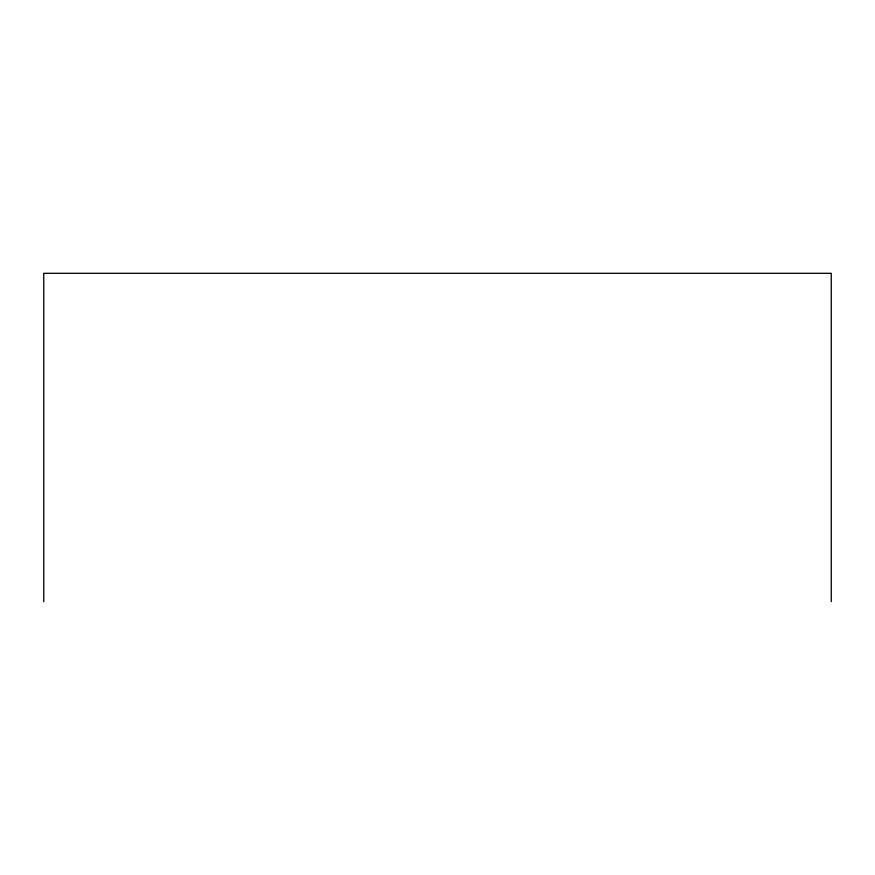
<?xml version="1.0" encoding="UTF-8"?>
<svg xmlns="http://www.w3.org/2000/svg" width="875" height="875" viewBox="0 0 875 875"><rect width="100%" height="100%" fill="white"/><g stroke="black" fill="none" stroke-linecap="round" stroke-linejoin="round"><path stroke-width="1.31" d="M831.25 601.683L831.25 273.317L43.75 273.317L43.75 601.683"/></g></svg>
